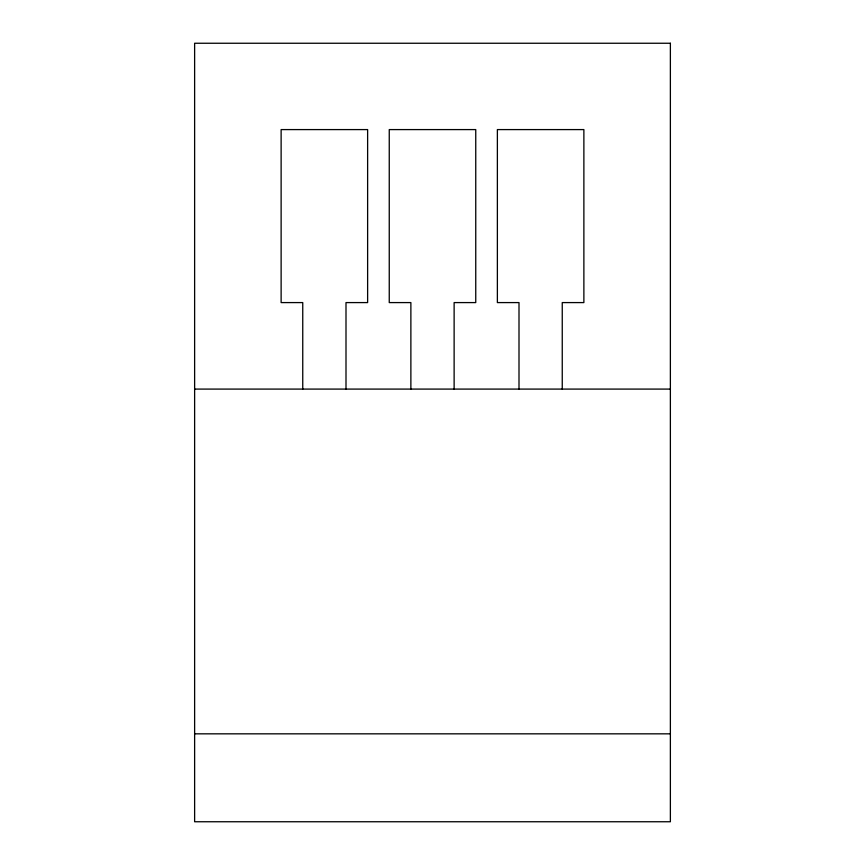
<?xml version="1.0" encoding="UTF-8"?>
<svg xmlns="http://www.w3.org/2000/svg" width="865" height="865" viewBox="0 0 865 865"><rect width="100%" height="100%" fill="white"/><g stroke="black" fill="none" stroke-linecap="round" stroke-linejoin="round"><path stroke-width="1.3" d="M194.625 389.088L670.375 389.088M194.625 733.834L670.375 733.834M562.25 389.088L562.25 302.588L583.875 302.588L583.875 129.588L497.375 129.588L497.375 302.588L519 302.588L519 389.088M454.125 389.088L454.125 302.588L475.75 302.588L475.75 129.588L389.25 129.588L389.25 302.588L410.875 302.588L410.875 389.088M346 389.088L346 302.588L367.625 302.588L367.625 129.588L281.125 129.588L281.125 302.588L302.75 302.588L302.75 389.088M670.375 43.25L194.625 43.25L194.625 821.75L670.375 821.75L670.375 43.25"/></g></svg>
